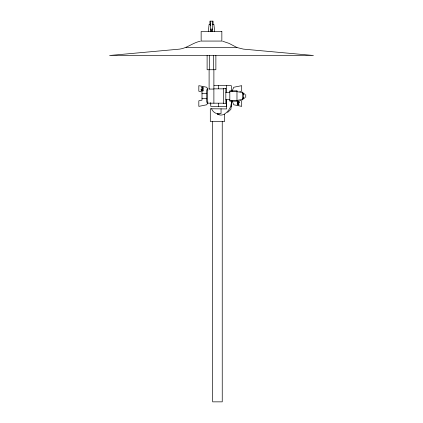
<?xml version="1.0" encoding="UTF-8"?>
<svg xmlns="http://www.w3.org/2000/svg" width="423" height="423" viewBox="0 0 423 423"><rect width="100%" height="100%" fill="white"/><g stroke="black" fill="none" stroke-linecap="round" stroke-linejoin="round"><path stroke-width="0.63" d="M212.684 121.501L212.684 401.85L222.239 401.85L222.239 121.501M227.542 112.492L230.842 109.383L231.328 106.014M231.328 102.387L231.328 101.192M210.67 31.503L210.696 21.15M231.27 104.322L231.328 103.455C230.895 107.939 228.034 111.698 224.401 114.168A7.191 7.191 0 0 1 217.459 114.168L217.459 113.57C214.688 113.433 212.558 111.207 211.558 108.759M208.306 31.503L209.105 24.338L210.696 24.338M207.979 101.932L206.784 104.777L198.821 106.369L198.821 100.796L202.004 100.156L202.004 91.876L198.821 91.236L198.821 85.663L206.784 87.254L207.979 90.099M232.058 91.236L233.729 87.254L241.697 85.663L241.697 91.236L239.783 91.622M186.014 47.524L236.986 47.524L243.357 49.116L313.443 55.487L109.557 55.487L179.643 49.116C187.151 48.132 192.951 42.623 200.386 41.211M242.733 98.453L244.547 98.009L243.156 98.009M242.553 99.384L236.98 100.394L229.811 100.394M202.004 93.779L206.784 93.213M210.696 23.323L210.696 25.613M212.288 24.338L213.885 24.338L214.678 31.503M214.054 85.663L231.328 85.663L231.328 90.839M223.439 88.846L213.885 88.846A2.422 0.317 0 0 1 213.181 89.068L209.803 89.068M229.811 91.638L236.98 91.638L242.553 92.648M225.829 92.431L229.811 92.431M243.156 94.022L244.547 94.022L242.733 93.578M225.829 99.601L229.811 99.601M223.439 103.186L207.513 103.186L207.513 88.846M217.459 113.57L221.044 113.57L221.044 108.759M217.459 114.168L219.315 114.168M210.765 102.895L210.765 106.369L226.548 106.369L226.548 99.32L226.675 108.933L210.294 108.759L210.294 121.501L224.629 121.501L224.401 114.168M202.004 98.252L206.784 98.818M239.783 100.41L241.697 100.796L241.697 106.369L233.729 104.777L232.058 100.796M222.614 41.211L229.012 43.363L236.986 47.524M212.32 31.503L212.288 21.15M245.742 94.424L245.742 97.607M243.352 92.833L243.352 99.199M242.553 92.034L242.553 99.997M231.328 101.076L231.328 106.369M226.548 85.663L226.548 92.711M218.659 85.663L218.659 88.693M218.659 103.339L218.659 106.369M215.873 55.455L215.873 69.732L207.111 69.732L207.111 55.455M213.885 69.732L213.885 103.186M213.684 55.26L213.684 69.732M213.086 24.338L213.086 21.15L209.903 21.15L209.903 24.338M210.368 102.895L210.368 103.958M209.306 55.26L209.306 69.732M209.105 69.732L209.105 88.846M206.715 89.65L206.715 102.382M237.779 100.864A0.857 0.857 0 0 0 237.218 101.515L237.208 101.737A0.857 0.857 0 0 0 238.128 102.53L239.503 102.53L239.503 101.895L237.842 101.673L238.916 101.61A0.857 0.857 0 0 0 238.435 100.901M209.739 89.068A2.422 0.317 0 0 1 209.041 88.846M202.157 88.248L202.665 88.703L201.607 88.751L201.607 89.39L202.68 89.39A0.666 0.666 0 0 0 203.109 88.248A0.666 0.666 0 0 0 202.68 87.106L201.607 87.106L201.607 87.741L202.665 87.794L202.157 88.248M238.361 103.746L237.848 104.238L238.905 104.291L238.905 104.925L237.832 104.925A0.666 0.666 0 0 1 237.409 103.783A0.666 0.666 0 0 1 237.832 102.641L238.905 102.641L238.905 103.281L237.837 103.355L238.361 103.746M201.597 90.358L201.597 90.422A0.857 0.857 0 0 0 203.294 90.517L203.304 90.295A0.857 0.857 0 0 0 202.39 89.502L201.01 89.502L201.01 90.136L202.67 90.358L201.597 90.358M212.288 29.113L211.495 31.503L210.696 29.113L212.288 29.113M221.848 31.503L201.142 31.503L201.142 41.063L221.848 41.063L221.848 31.503M225.829 88.444L223.439 88.444L223.439 103.587L225.829 103.587L225.829 88.444M236.98 90.839L229.811 90.839L229.811 101.192L236.98 101.192L236.98 90.839"/></g></svg>
